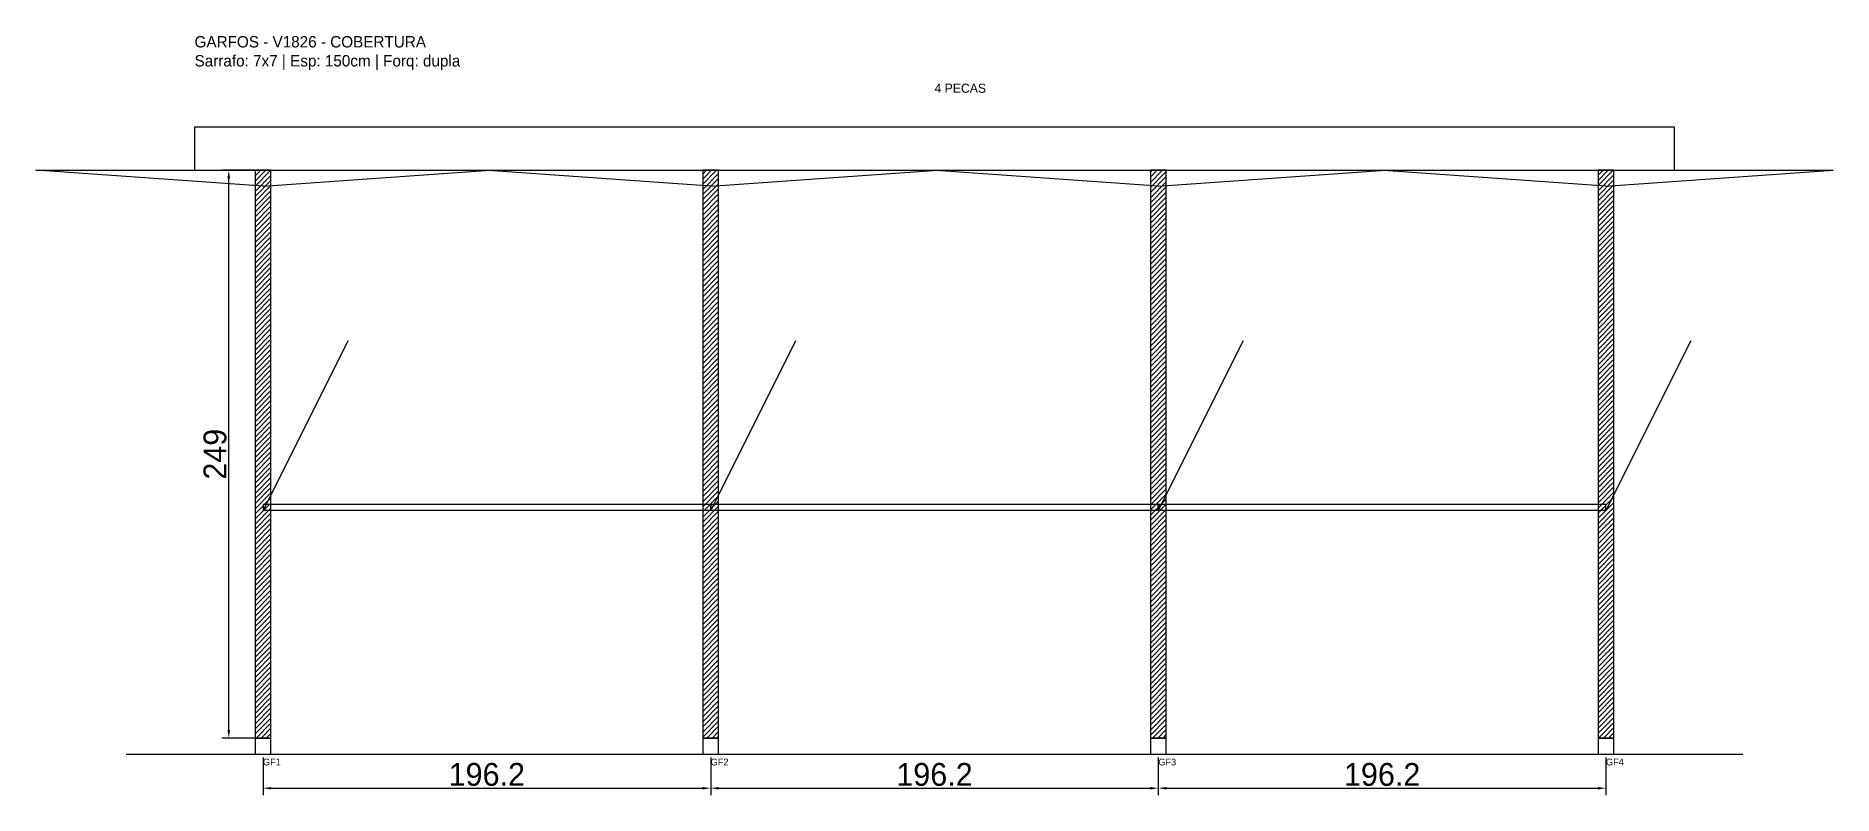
# Model space of a CAD drawing. Header units: metres. Extents: x -70 to 718, y -25 to 308.
import ezdxf

# ---------------------------------------------------------------- set-up
doc = ezdxf.new("R2010")
doc.units = ezdxf.units.M
for name, color, linetype in [('BARRA_ANCORAGEM', 1, 'Continuous'), ('COTA', 241, 'Continuous'), ('GARFOS OK', 3, 'Continuous'), ('NOME DA VIGA', 6, 'Continuous'), ('SARR_7x7', 40, 'Continuous'), ('TIRAS REESCORAMENTO', 252, 'Continuous'), ('VIGAS', 3, 'Continuous')]:
    doc.layers.add(name, color=color, linetype=linetype)
doc.dimstyles.new('EZ DXF', dxfattribs={"dimtxt": 10, "dimasz": 3.5, "dimexe": 3, "dimexo": 1.5, "dimgap": 1, "dimtad": 1, "dimdec": 1, "dimdsep": 46, "dimcen": 2.5, "dimazin": 3, "dimtfac": 1, "dimtmove": 0, "dimatfit": 3})

msp = doc.modelspace()

# ---------------------------------------------------------------- hatches: boundary and pattern name
at = {"layer": 'COTA'}
h = msp.add_hatch(dxfattribs=at)
h.set_pattern_fill('ANSI31', scale=0.5)
h.paths.add_polyline_path([(26.5, 0), (33.5, 0), (33.5, 249), (26.5, 249)])
h = msp.add_hatch(dxfattribs=at)
h.set_pattern_fill('ANSI31', scale=0.5)
h.paths.add_polyline_path([(222.67, 0), (229.67, 0), (229.67, 249), (222.67, 249)])
h = msp.add_hatch(dxfattribs=at)
h.set_pattern_fill('ANSI31', scale=0.5)
h.paths.add_polyline_path([(418.83, 0), (425.83, 0), (425.83, 249), (418.83, 249)])
h = msp.add_hatch(dxfattribs=at)
h.set_pattern_fill('ANSI31', scale=0.5)
h.paths.add_polyline_path([(615, 0), (622, 0), (622, 249), (615, 249)])

# ---------------------------------------------------------------- linework, layer by layer
at = {"layer": 'BARRA_ANCORAGEM'}
for p, q in [((30, 99.6), (67.35, 174.3)), ((226.17, 99.6), (263.52, 174.3)), ((422.33, 99.6), (459.68, 174.3)), ((618.5, 99.6), (655.85, 174.3))]:
    msp.add_line(p, q, dxfattribs=at)
at = {"layer": 'GARFOS OK'}
for p, q in [((30, 242), (-69.5, 249)), ((-69.5, 249), (129.5, 249)), ((30, 242), (129.5, 249)), ((226.17, 242), (126.67, 249)), ((126.67, 249), (325.67, 249)), ((226.17, 242), (325.67, 249)), ((422.33, 242), (322.83, 249)), ((322.83, 249), (521.83, 249)), ((422.33, 242), (521.83, 249)), ((618.5, 242), (519, 249)), ((519, 249), (718, 249)), ((618.5, 242), (718, 249))]:
    msp.add_line(p, q, dxfattribs=at)
at = {"layer": 'GARFOS OK', "linetype": 'CONTINUOUS'}
msp.add_line((-30, -7), (678.5, -7), dxfattribs=at)
at = {"layer": 'GARFOS OK'}
for points in [[(26.5, 0), (33.5, 0), (33.5, 249), (26.5, 249), (26.5, 0)], [(222.67, 0), (229.67, 0), (229.67, 249), (222.67, 249), (222.67, 0)], [(418.83, 0), (425.83, 0), (425.83, 249), (418.83, 249), (418.83, 0)], [(615, 0), (622, 0), (622, 249), (615, 249), (615, 0)]]:
    msp.add_lwpolyline(points, dxfattribs=at)
at = {"layer": 'SARR_7x7'}
for points in [[(26.5, -7), (33.5, -7), (33.5, 0), (26.5, 0), (26.5, -7)], [(222.67, -7), (229.67, -7), (229.67, 0), (222.67, 0), (222.67, -7)], [(418.83, -7), (425.83, -7), (425.83, 0), (418.83, 0), (418.83, -7)], [(615, -7), (622, -7), (622, 0), (615, 0), (615, -7)]]:
    msp.add_lwpolyline(points, dxfattribs=at)
at = {"layer": 'TIRAS REESCORAMENTO'}
for points in [[(30, 100), (226.17, 100), (226.17, 102.5), (30, 102.5), (30, 100)], [(226.17, 100), (422.33, 100), (422.33, 102.5), (226.17, 102.5), (226.17, 100)], [(422.33, 100), (618.5, 100), (618.5, 102.5), (422.33, 102.5), (422.33, 100)]]:
    msp.add_lwpolyline(points, dxfattribs=at)
at = {"layer": 'VIGAS'}
msp.add_lwpolyline([(0, 249), (648.5, 249), (648.5, 268), (0, 268), (0, 249)], dxfattribs=at)

# ---------------------------------------------------------------- texts
at = {"layer": 'NOME DA VIGA'}
for s, height, p in [('4 PECAS', 4, (324.25, 283)), ('GF1', 3, (30, -12)), ('GF2', 3, (226.17, -12)), ('GF3', 3, (422.33, -12)), ('GF4', 3, (618.5, -12))]:
    msp.add_text(s, height=height, dxfattribs=at).set_placement(p)
at = {"layer": 'NOME DA VIGA', "insert": (0, 293), "char_height": 5, "attachment_point": 7}
msp.add_mtext('GARFOS - V1826 - COBERTURA\\PSarrafo: 7x7 | Esp: 150cm | Forq: dupla', dxfattribs=at)

# ---------------------------------------------------------------- dimensions: what is measured, and where the dimension line sits
at = {"layer": 'COTA'}
msp.add_linear_dim(base=(15, 0), p1=(30, 0), p2=(30, 249), angle=90, dimstyle='EZ DXF', dxfattribs=at).render()
for base, p1, p2 in [((30, -22), (30, -7), (226.17, -7)), ((226.17, -22), (226.17, -7), (422.33, -7)), ((422.33, -22), (422.33, -7), (618.5, -7))]:
    msp.add_linear_dim(base=base, p1=p1, p2=p2, dimstyle='EZ DXF', dxfattribs=at).render()

doc.saveas('drawing.dxf')
